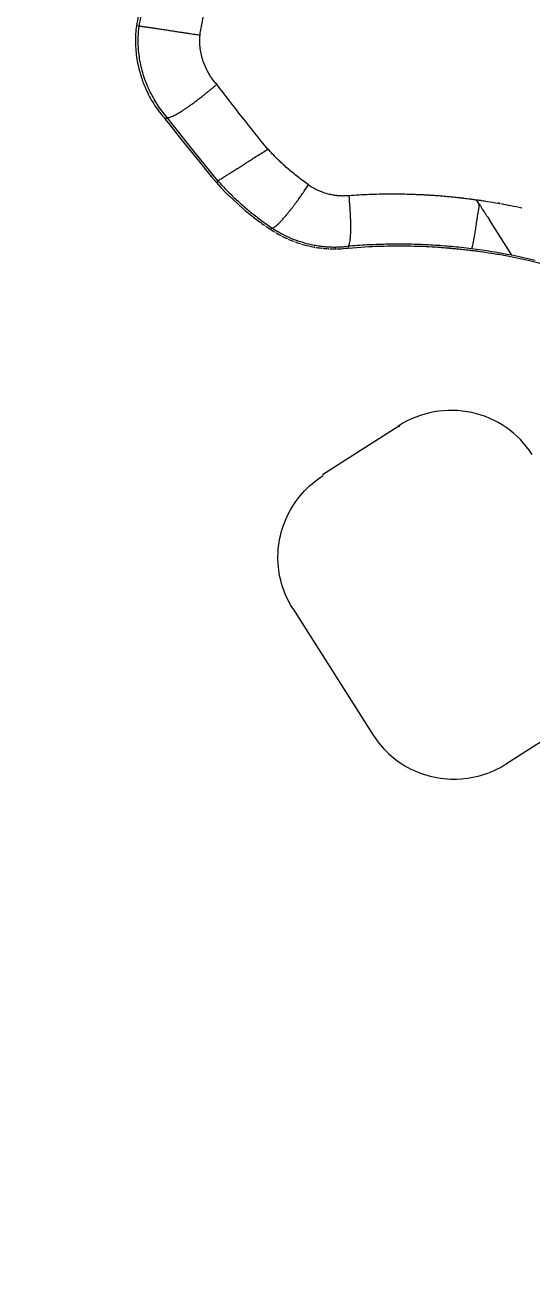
# Model space of a CAD drawing. Header units: millimetres. Extents: x 1145859089 to 1147511753, y -1047484727 to -1047247487.
# Drawn here: x 1146327432 to 1146327607.8, y -1047438348 to -1047437916.6 of the extents above; entities that cross this region are included whole.
import ezdxf
from ezdxf.xclip import XClip

# ---------------------------------------------------------------- set-up
doc = ezdxf.new("R2010")
doc.units = ezdxf.units.MM
doc.header["$LTSCALE"] = 100
doc.header["$MEASUREMENT"] = 0
doc.header["$XCLIPFRAME"] = 2
doc.linetypes.add('CENTERX2', pattern=[4, 2.5, -0.5, 0.5, -0.5])
doc.layers.get('0').update_dxf_attribs({"linetype": 'CONTINUOUS'})
for name, color, linetype in [('L-지중매입', 3, 'CENTERX2'), ('XREF', 135, 'CONTINUOUS'), ('단지배치도$0$W240910', 135, 'CONTINUOUS')]:
    doc.layers.add(name, color=color, linetype=linetype)

# ---------------------------------------------------------------- blocks, each defined once
blk = doc.blocks.new('단지배치도$0$zw$9902')
at = {"layer": '단지배치도$0$W240910', "linetype": 'ByBlock', "ltscale": 20}
for p, q in [((58797.02, -66547.56), (58797.97, -66547.71)), ((58806.99, -66579.93), (58807.69, -66579.35)), ((58806.99, -66579.93), (58808.56, -66581.94)), ((58807.7, -66579.35), (58807.69, -66579.35)), ((58816.45, -66590.48), (58807.69, -66579.35)), ((58808.56, -66581.94), (58810.6, -66584.53)), ((58810.6, -66584.53), (58812.65, -66587.12)), ((58812.65, -66587.12), (58814.71, -66589.69)), ((58814.71, -66589.69), (58816.78, -66592.26)), ((58825.28, -66601.36), (58816.45, -66590.48)), ((58816.78, -66592.26), (58818.86, -66594.82)), ((58842.59, -66590.34), (58842.56, -66590.36)), ((58818.86, -66594.82), (58820.95, -66597.37)), ((58820.95, -66597.37), (58823.05, -66599.92)), ((58823.05, -66599.92), (58824.74, -66601.96)), ((58824.74, -66601.96), (58825.35, -66601.44)), ((58824.74, -66601.96), (58826.25, -66603.6)), ((58825.3, -66601.35), (58825.28, -66601.36)), ((58825.31, -66601.37), (58825.29, -66601.35)), ((58825.33, -66601.4), (58825.31, -66601.37)), ((58825.34, -66601.41), (58825.33, -66601.4)), ((58825.34, -66601.42), (58825.34, -66601.41)), ((58825.35, -66601.43), (58825.34, -66601.42)), ((58825.35, -66601.44), (58825.35, -66601.43)), ((58826.25, -66603.6), (58828.29, -66605.69)), ((58828.29, -66605.69), (58830.39, -66607.73)), ((58830.39, -66607.73), (58832.54, -66609.71)), ((58832.54, -66609.71), (58834.76, -66611.62)), ((58914.92, -66607.89), (58914.95, -66607.9)), ((58915.88, -66609.37), (58914.95, -66607.9)), ((58834.76, -66611.62), (58837.03, -66613.46)), ((58837.03, -66613.46), (58839.68, -66615.49)), ((58918.8, -66613.96), (58919.37, -66614.85)), ((58927.19, -66627.14), (58919.38, -66614.86)), ((58843.61, -66618.24), (58844, -66617.64)), ((58868.68, -66624.82), (58870.46, -66624.65)), ((58870.4, -66624.01), (58870.4, -66624.01)), ((58870.4, -66624.01), (58870.46, -66624.65)), ((58870.46, -66624.65), (58877.7, -66624.14)), ((58901.46, -66624.29), (58909.36, -66624.96)), ((58909.36, -66624.96), (58917.23, -66625.95)), ((58925.05, -66627.25), (58932.82, -66628.85)), ((58927.19, -66627.14), (58927.2, -66627.15)), ((58932.82, -66628.85), (58940.52, -66630.77)), ((58861.51, -66703.02), (58887.99, -66686.18)), ((58887.99, -66686.18), (58888.24, -66686.58)), ((58857.9, -66706.26), (58858.83, -66705.49)), ((58858.83, -66705.49), (58859.78, -66704.76)), ((58859.78, -66704.76), (58860.75, -66704.07)), ((58860.75, -66704.07), (58861.75, -66703.4)), ((58853.71, -66710.53), (58854.49, -66709.62)), ((58854.49, -66709.62), (58855.29, -66708.74)), ((58855.29, -66708.74), (58856.13, -66707.88)), ((58856.13, -66707.88), (58857, -66707.05)), ((58857, -66707.05), (58857.9, -66706.26)), ((58850.43, -66715.32), (58851.58, -66713.43)), ((58851.58, -66713.43), (58852.26, -66712.44)), ((58852.26, -66712.44), (58852.97, -66711.47)), ((58852.97, -66711.47), (58853.71, -66710.53)), ((58848.31, -66719.8), (58848.76, -66718.7)), ((58848.76, -66718.7), (58849.62, -66716.83)), ((58849.62, -66716.83), (58850.43, -66715.32)), ((58847.2, -66723.21), (58847.53, -66722.06)), ((58847.53, -66722.06), (58847.9, -66720.93)), ((58847.9, -66720.93), (58848.31, -66719.8)), ((58846.3, -66727.89), (58846.47, -66726.71)), ((58846.47, -66726.71), (58846.67, -66725.54)), ((58846.67, -66725.54), (58846.92, -66724.37)), ((58846.92, -66724.37), (58847.2, -66723.21)), ((58846.08, -66731.46), (58846.11, -66730.27)), ((58846.08, -66732.65), (58846.08, -66731.46)), ((58846.11, -66730.27), (58846.19, -66729.08)), ((58846.19, -66729.08), (58846.3, -66727.89)), ((58846.14, -66733.84), (58846.08, -66732.65)), ((58846.23, -66735.02), (58846.14, -66733.84)), ((58846.37, -66736.21), (58846.23, -66735.02)), ((58846.55, -66737.38), (58846.37, -66736.21)), ((58846.77, -66738.55), (58846.55, -66737.38)), ((58847.03, -66739.71), (58846.77, -66738.55)), ((58847.34, -66740.86), (58847.03, -66739.71)), ((58847.68, -66741.99), (58847.34, -66740.86)), ((58848.07, -66743.12), (58847.68, -66741.99)), ((58848.5, -66744.22), (58848.07, -66743.12)), ((58848.96, -66745.32), (58848.5, -66744.22)), ((58849.47, -66746.39), (58848.96, -66745.32)), ((58850.01, -66747.44), (58849.47, -66746.39)), ((58850.59, -66748.47), (58850.01, -66747.44)), ((58851.2, -66749.48), (58850.59, -66748.47)), ((58851.21, -66749.49), (58879.09, -66793.31)), ((58951.78, -66786.45), (58925.3, -66803.3)), ((58879.1, -66793.33), (58879.76, -66794.32)), ((58879.76, -66794.32), (58880.44, -66795.28)), ((58880.44, -66795.28), (58881.17, -66796.21)), ((58881.17, -66796.21), (58881.92, -66797.12)), ((58881.92, -66797.12), (58882.71, -66798.01)), ((58882.71, -66798.01), (58883.54, -66798.87)), ((58883.54, -66798.87), (58884.39, -66799.69)), ((58884.39, -66799.69), (58885.27, -66800.49)), ((58885.27, -66800.49), (58886.18, -66801.25)), ((58886.18, -66801.25), (58887.12, -66801.98)), ((58887.12, -66801.98), (58888.08, -66802.67)), ((58888.08, -66802.67), (58889.07, -66803.34)), ((58889.07, -66803.34), (58890.09, -66803.96)), ((58890.09, -66803.96), (58891.12, -66804.55)), ((58891.12, -66804.55), (58892.18, -66805.1)), ((58892.18, -66805.1), (58893.25, -66805.61)), ((58921.09, -66805.58), (58922.17, -66805.07)), ((58922.17, -66805.07), (58923.24, -66804.51)), ((58923.24, -66804.51), (58924.28, -66803.92)), ((58924.28, -66803.92), (58925.3, -66803.3)), ((58893.25, -66805.61), (58894.34, -66806.09)), ((58894.34, -66806.09), (58895.45, -66806.52)), ((58895.45, -66806.52), (58896.58, -66806.91)), ((58896.58, -66806.91), (58897.72, -66807.27)), ((58897.72, -66807.27), (58898.87, -66807.58)), ((58898.87, -66807.58), (58900.03, -66807.85)), ((58900.03, -66807.85), (58901.2, -66808.08)), ((58901.2, -66808.08), (58902.38, -66808.27)), ((58902.38, -66808.27), (58903.56, -66808.42)), ((58903.56, -66808.42), (58904.75, -66808.53)), ((58904.75, -66808.53), (58905.95, -66808.59)), ((58905.95, -66808.59), (58908, -66808.6)), ((58908, -66808.6), (58909.71, -66808.51)), ((58909.71, -66808.51), (58911.91, -66808.26)), ((58911.91, -66808.26), (58913.1, -66808.07)), ((58913.1, -66808.07), (58914.27, -66807.84)), ((58914.27, -66807.84), (58915.44, -66807.56)), ((58915.44, -66807.56), (58916.59, -66807.25)), ((58916.59, -66807.25), (58917.74, -66806.89)), ((58917.74, -66806.89), (58918.87, -66806.49)), ((58918.87, -66806.49), (58919.99, -66806.06)), ((58919.99, -66806.06), (58921.09, -66805.58))]:
    blk.add_line(p, q, dxfattribs=at)
at = {"layer": '단지배치도$0$W240910'}
for radius in [11431.38, 11931.38]:
    blk.add_arc((57394.29, -57699.4), radius, 251.62775, 321.418131, dxfattribs=at)
at = {"layer": '단지배치도$0$W240910', "linetype": 'ByBlock', "ltscale": 20}
for centre, radius, start, end in [((59395.36, -66661.35), 609.06, 167.7725, 169.23201), ((58834.53, -66552.44), 37.83, 172.5834, 172.7174), ((58898.78, -66535.26), 99.65, 233.6234, 234.8506), ((58898.57, -66535.56), 99.28, 234.8511, 235.1362), ((58898.37, -66535.85), 98.93, 235.1358, 236.1908), ((58898.18, -66536.13), 98.59, 236.1912, 236.3912), ((58864.81, -66586.43), 38.22, 236.3141, 238.6071), ((58865.27, -66585.68), 39.1, 238.6007, 239.1855), ((58865.9, -66584.6), 40.35, 239.2018, 242.1553), ((58866.01, -66584.41), 40.58, 242.1526, 242.7138), ((58865.87, -66584.67), 40.28, 242.7109, 245.5765), ((58865.74, -66584.97), 39.96, 245.5794, 246.2297), ((58865.71, -66585.02), 39.9, 246.2299, 249.0558), ((58865.76, -66584.91), 40.02, 249.054, 249.749), ((58865.78, -66584.85), 40.08, 249.7495, 252.5473), ((58865.79, -66584.83), 40.1, 252.5471, 253.3047), ((58865.77, -66584.86), 40.06, 253.3042, 256.0914), ((58865.75, -66584.95), 39.98, 256.0921, 256.5653), ((58865.76, -66584.91), 40.02, 256.5653, 256.966), ((58865.78, -66584.84), 40.09, 256.9666, 259.7266), ((58865.78, -66584.82), 40.11, 259.7262, 260.5221), ((58865.78, -66584.86), 40.07, 260.5217, 263.3452), ((58865.77, -66584.92), 40.01, 263.3457, 264.0227), ((58865.76, -66585.03), 39.9, 264.021, 266.8625), ((58865.76, -66584.98), 39.95, 266.8627, 267.5018), ((58865.77, -66584.65), 40.28, 267.5049, 270.3781), ((58865.77, -66584.34), 40.59, 270.3751, 270.931), ((58865.78, -66584.74), 40.19, 270.9246, 274.1261), ((58887.78, -66826.32), 203.03, 82.8098, 83.8343), ((58888.08, -66823.91), 200.61, 78.7558, 82.8078), ((58887.49, -66827.95), 204.69, 76.5056, 78.815)]:
    blk.add_arc(centre, radius, start, end, dxfattribs=at)
blk.add_ellipse((58905.81, -66714.19), major_axis=(-28.38, -18.05), ratio=0.987219, start_param=3.141555, end_param=4.712362, dxfattribs=at)
for points, start_tangent, end_tangent in [([(58797.97, -66547.71), (58798.12, -66546.92), (58798.3, -66545.99), (58798.5, -66544.92), (58798.74, -66543.7), (58799, -66542.41), (58799.21, -66541.36), (58799.33, -66540.77), (58799.43, -66540.28), (58799.52, -66539.82), (58799.71, -66538.89), (58799.9, -66537.99), (58800.14, -66536.83), (58800.43, -66535.43), (58800.74, -66533.96), (58801.11, -66532.29), (58801.49, -66530.55), (58801.82, -66529.03), (58802.11, -66527.75), (58802.35, -66526.69), (58802.54, -66525.87), (58802.68, -66525.27), (58802.78, -66524.84), (58802.95, -66524.07), (58803.07, -66523.56), (58803.22, -66522.95), (58803.47, -66521.87), (58803.76, -66520.66), (58804, -66519.63), (58804.23, -66518.7), (58804.43, -66517.88), (58804.6, -66517.16)], (0.18631, 0.982491), (0.237958, 0.971275)), ([(58819.06, -66550.84), (58819.89, -66545.99), (58820.77, -66541.21), (58821.67, -66536.51), (58822.62, -66531.77), (58823.63, -66526.94), (58824.65, -66522.28)], (0.185873, 0.982574), (0.204706, 0.978823)), ([(58797.01, -66547.65), (58796.75, -66550.45), (58796.69, -66553.36), (58796.83, -66556.27), (58797.18, -66559.16), (58797.74, -66562.01), (58798.84, -66565.89)], (-0.126763, -0.991933), (0.267997, -0.96342)), ([(58799.41, -66564.54), (58798.68, -66561.82), (58798.14, -66559.04), (58797.79, -66556.22), (58797.71, -66555), (58797.66, -66553.79), (58797.65, -66552.57), (58797.67, -66551.35), (58797.73, -66550.13), (58797.83, -66548.96), (58797.97, -66547.71)], (-0.293492, 0.955961), (0.127692, 0.991814)), ([(58797.97, -66547.71), (58798.41, -66547.75), (58798.83, -66547.81), (58799.27, -66547.87), (58799.85, -66547.95), (58800.5, -66548.04), (58801.21, -66548.15), (58802, -66548.26), (58803.27, -66548.45), (58804.63, -66548.66), (58805.43, -66548.78), (58806.26, -66548.9), (58807.11, -66549.03), (58807.97, -66549.16), (58809.71, -66549.43), (58811.46, -66549.69), (58812.73, -66549.89), (58814.01, -66550.08), (58815.3, -66550.28), (58817.21, -66550.56), (58819.06, -66550.84)], (0.998086, 0.061848), (0.988475, -0.151384)), ([(58824.86, -66567.91), (58823.4, -66566.12), (58822.13, -66564.19), (58821.06, -66562.13), (58820.2, -66559.98), (58819.56, -66557.74), (58819.15, -66555.47), (58818.98, -66553.15), (58819.06, -66550.84)], (-0.682132, 0.731229), (0.069306, 0.997595)), ([(58798.84, -66565.89), (58799.45, -66567.58), (58800.6, -66570.25), (58801.94, -66572.84), (58803.45, -66575.32), (58805.14, -66577.69), (58806.94, -66579.87)], (0.320423, -0.947274), (0.663158, -0.748479)), ([(58807.7, -66579.35), (58805.9, -66577.16), (58804.25, -66574.83), (58802.77, -66572.4), (58801.46, -66569.86), (58800.34, -66567.24), (58799.41, -66564.54)], (-0.663051, 0.748575), (-0.293492, 0.955961)), ([(58807.7, -66579.35), (58808.39, -66579.38), (58808.97, -66579.2), (58809.69, -66578.89), (58810.22, -66578.63), (58810.81, -66578.32), (58811.46, -66577.95), (58812.54, -66577.3), (58813.72, -66576.53), (58814.5, -66576.01), (58815.33, -66575.43), (58816.22, -66574.8), (58817.62, -66573.77), (58819.1, -66572.65), (58819.77, -66572.12), (58820.48, -66571.56), (58821.23, -66570.96), (58822, -66570.33), (58822.39, -66570.01), (58822.8, -66569.66), (58823.7, -66568.9), (58824.85, -66567.91)], (0.834312, -0.551293), (0.755377, 0.655291)), ([(58842.56, -66590.36), (58833.68, -66579.29), (58824.86, -66567.91)], (-0.636558, 0.771229), (-0.609996, 0.792404)), ([(58837.13, -66593.82), (58838.88, -66592.71), (58840.7, -66591.55), (58842.56, -66590.36)], (0.774562, 0.632498), (0.745368, 0.666654)), ([(58856.66, -66602.71), (58852.92, -66599.95), (58849.31, -66596.96), (58845.86, -66593.74), (58842.59, -66590.34)], (-0.827273, 0.5618), (-0.674328, 0.738432)), ([(58825.29, -66601.35), (58825.82, -66601.01), (58826.36, -66600.67), (58827.05, -66600.24), (58827.89, -66599.7), (58828.88, -66599.07), (58830.01, -66598.35), (58831.26, -66597.55), (58832.62, -66596.69), (58834.07, -66595.77), (58835.59, -66594.79), (58837.13, -66593.82)], (0.925295, -0.379249), (0.774562, 0.632498)), ([(58825.35, -66601.44), (58828.02, -66604.3), (58830.95, -66607.2), (58834.16, -66610.11)], (0.666917, -0.745132), (0.755638, -0.65499)), ([(58844, -66617.64), (58844.89, -66617.35), (58845.6, -66616.81), (58846.24, -66616.22), (58846.98, -66615.47), (58847.81, -66614.58), (58848.71, -66613.55), (58849.12, -66613.05), (58849.52, -66612.57), (58849.89, -66612.11), (58850.24, -66611.67), (58850.56, -66611.26), (58850.86, -66610.88), (58851.2, -66610.45), (58851.49, -66610.07), (58851.73, -66609.75), (58852.07, -66609.28), (58852.37, -66608.89), (58852.78, -66608.33), (58853.32, -66607.58), (58853.8, -66606.92), (58854.13, -66606.45), (58854.64, -66605.71), (58855.68, -66604.19), (58856.66, -66602.71)], (0.965893, -0.25894), (0.548742, 0.835992)), ([(58856.66, -66602.71), (58857.03, -66602.96), (58857.69, -66603.38), (58858.65, -66603.94), (58859.93, -66604.58), (58860.53, -66604.84), (58861.13, -66605.09), (58863.42, -66605.83), (58864.24, -66606.02), (58864.97, -66606.16), (58865.59, -66606.27), (58866.11, -66606.34), (58866.53, -66606.38), (58867.08, -66606.43), (58867.49, -66606.46), (58867.94, -66606.48), (58868.42, -66606.49), (58868.87, -66606.48), (58869.81, -66606.45), (58870.71, -66606.37)], (0.829907, -0.557902), (0.995766, 0.091926)), ([(58870.71, -66606.37), (58877.67, -66606), (58884.66, -66605.86), (58890.83, -66605.92), (58892.4, -66605.96), (58893.22, -66605.99), (58894.08, -66606.03), (58895.26, -66606.08), (58896.75, -66606.15)], (0.998459, 0.055489), (0.997834, -0.065778)), ([(58871.21, -66612.73), (58871.17, -66611.94), (58871.12, -66611.24), (58871.08, -66610.63), (58871.05, -66610.11), (58871.01, -66609.65), (58870.87, -66607.99), (58870.71, -66606.37)], (-0.159663, 0.987172), (-0.298389, 0.954444)), ([(58896.75, -66606.15), (58898.02, -66606.22), (58899.44, -66606.31), (58901.03, -66606.42), (58902.78, -66606.55), (58904.71, -66606.72), (58906.44, -66606.88), (58907.49, -66606.99), (58908.31, -66607.08), (58908.91, -66607.14), (58909.28, -66607.18), (58909.95, -66607.26), (58910.33, -66607.3), (58911.2, -66607.41), (58912.21, -66607.53)], (0.997834, -0.065778), (0.999209, -0.039777)), ([(58834.16, -66610.11), (58837.41, -66612.82), (58840.94, -66615.51), (58844, -66617.64)], (0.755638, -0.65499), (0.830478, -0.557051)), ([(58912.21, -66607.53), (58913.56, -66607.71), (58914.92, -66607.89)], (0.999209, -0.039777), (0.999962, 0.008762)), ([(58914.95, -66607.9), (58915.4, -66607.96), (58916.61, -66608.14), (58918.72, -66608.46), (58922.44, -66609.08)], (0.989521, -0.144389), (0.985956, -0.167004)), ([(58915.21, -66614.21), (58915.56, -66611.79), (58915.88, -66609.37)], (0.143116, 0.989706), (-0.099374, 0.99505)), ([(58918.8, -66613.96), (58917.73, -66612.27), (58916.93, -66611.02), (58916.39, -66610.16), (58915.88, -66609.37)], (-0.608165, 0.79381), (-0.536637, 0.843813)), ([(58922.44, -66609.08), (58923.1, -66609.19), (58923.44, -66609.26)], (0.985956, -0.167004), (0.970947, -0.239294)), ([(58923.44, -66609.25), (58926.76, -66609.88), (58930.63, -66610.68)], (0.981827, -0.189777), (0.976307, -0.216388)), ([(58870.4, -66624.01), (58870.67, -66623.73), (58870.9, -66623.1), (58871.09, -66622.1), (58871.23, -66620.75), (58871.3, -66619.67), (58871.33, -66618.48), (58871.34, -66617.36), (58871.34, -66616.6), (58871.32, -66615.75), (58871.3, -66614.83), (58871.26, -66613.83), (58871.21, -66612.73)], (0.925157, 0.379584), (-0.159663, 0.987172)), ([(58913.2, -66624.88), (58913.49, -66624.11), (58913.71, -66623.22), (58913.96, -66621.97), (58914.24, -66620.41), (58914.55, -66618.55), (58914.88, -66616.46), (58915.21, -66614.21)], (0.586815, 0.809721), (0.143116, 0.989706)), ([(58844, -66617.64), (58846.46, -66619.15), (58849.26, -66620.6), (58850.09, -66620.97), (58850.53, -66621.16), (58851.06, -66621.38), (58851.7, -66621.64), (58853.03, -66622.12), (58854.66, -66622.64), (58856.62, -66623.17)], (0.830396, -0.557173), (0.972909, -0.23119)), ([(58856.62, -66623.17), (58858.64, -66623.6), (58860.45, -66623.9), (58862.06, -66624.09), (58863.46, -66624.2), (58865.32, -66624.27), (58867.09, -66624.25), (58868.79, -66624.16), (58870.4, -66624.01)], (0.972909, -0.23119), (0.99313, 0.11702)), ([(58909.59, -66624.46), (58903.06, -66623.86), (58896.52, -66623.47), (58889.97, -66623.29), (58883.43, -66623.33), (58876.91, -66623.57), (58870.4, -66624.01)], (-0.994203, 0.107522), (-0.996423, -0.084511)), ([(58877.48, -66624.15), (58878.75, -66624.08), (58887.05, -66623.86), (58895.35, -66623.98), (58903.64, -66624.44), (58911.91, -66625.25), (58920.13, -66626.39), (58925.05, -66627.25)], (0.998526, 0.054273), (0.98113, -0.193347))]:
    blk.add_spline(points, degree=3, dxfattribs=dict(at, start_tangent=start_tangent, end_tangent=end_tangent))
blk = doc.blocks.new('단지배치도')
blk.add_blockref('단지배치도$0$zw$9902', (141034.19, 142437.16))

msp = doc.modelspace()

# ---------------------------------------------------------------- linework, layer by layer
at = {"layer": 'L-지중매입', "ltscale": 2}
msp.add_arc((1146292364.149594, -1047402174.186541, 0), 45716.750817, 303.4822833292, 333.0437788935, dxfattribs=at)

# ---------------------------------------------------------------- block references
at = {"layer": 'XREF'}
ref = msp.add_blockref('단지배치도', (1146127639.433662, -1047513806.462535), dxfattribs=at)
XClip(ref).set_block_clipping_path([(72982.4064819524, 34919.7593965302), (360382.4067475507, 255319.7593436702)])

doc.saveas('drawing.dxf')
